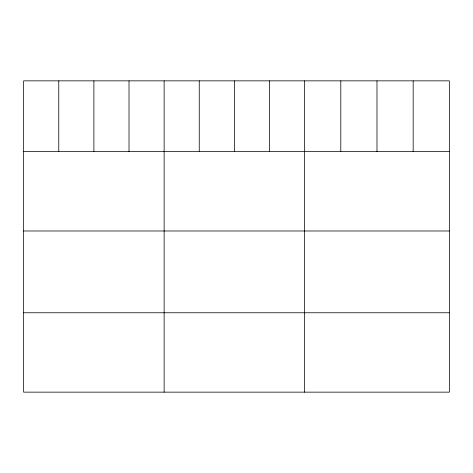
<?xml version="1.0" encoding="UTF-8"?>
<svg xmlns="http://www.w3.org/2000/svg" width="473" height="473" viewBox="0 0 473 473"><rect width="100%" height="100%" fill="white"/><g stroke="black" fill="none" stroke-linecap="round" stroke-linejoin="round"><path stroke-width="0.71" d="M449.35 151.602L449.35 392.147L23.65 392.147L23.65 80.853L449.35 80.853L449.35 151.602L23.65 151.602M23.65 230.984L449.35 230.984M23.65 312.765L449.35 312.765M413.166 80.853L413.166 151.602M376.981 80.853L376.981 151.602M340.797 80.853L340.797 151.602M304.612 80.853L304.612 392.147M269.492 80.853L269.492 151.602M234.371 80.853L234.371 151.602M199.251 80.853L199.251 151.602M164.131 80.853L164.131 392.147M129.011 80.853L129.011 151.602M93.891 80.853L93.891 151.602M58.77 80.853L58.77 151.602"/></g></svg>
